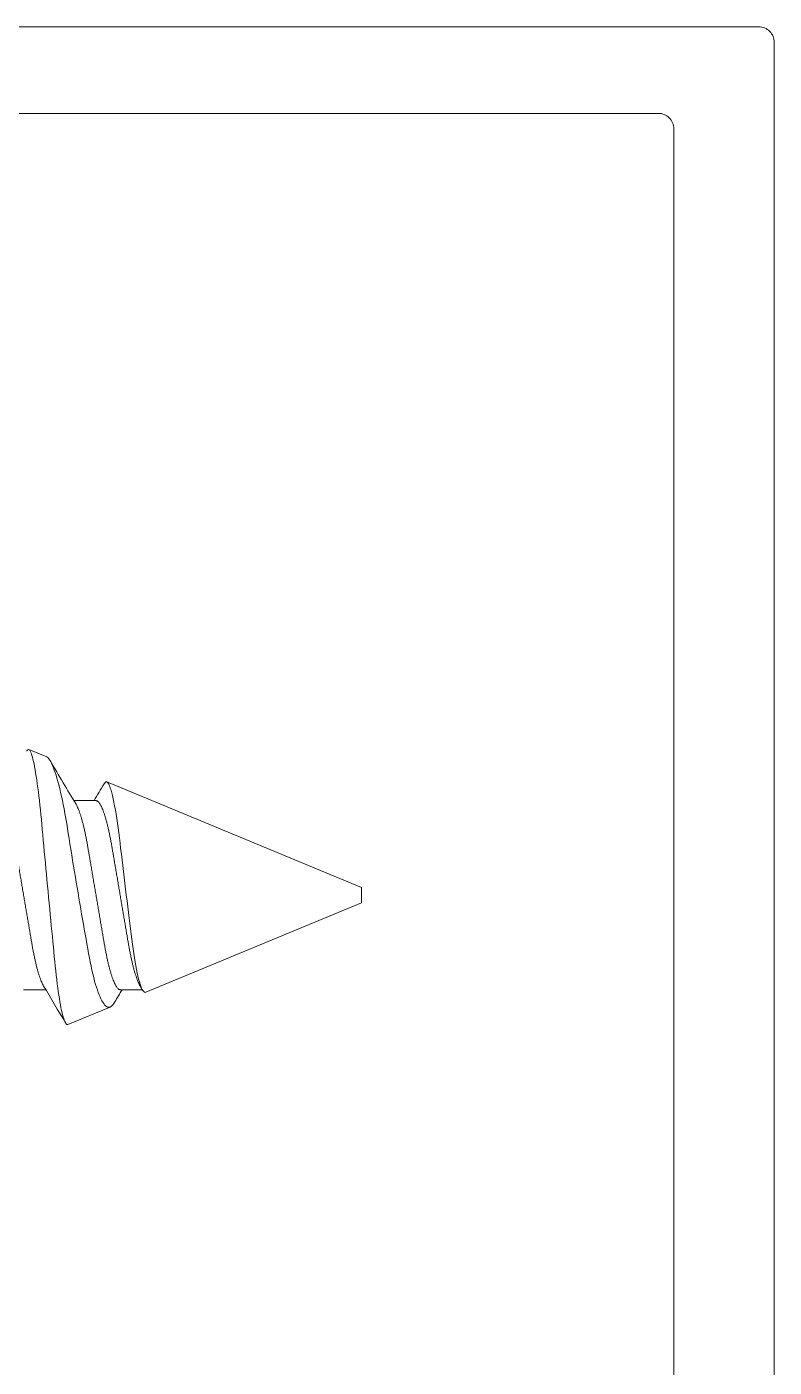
# Model space of a CAD drawing. Extents: x -138 to 168, y -127 to 80.
# Drawn here: x 11.793 to 12.276, y 49.332 to 50.199 of the extents above; entities that cross this region are included whole.
import ezdxf

# ---------------------------------------------------------------- set-up
doc = ezdxf.new("R2010")
doc.units = 0
doc.header["$MEASUREMENT"] = 0
doc.layers.get('0').update_dxf_attribs({"linetype": 'CONTINUOUS'})
doc.layers.add('ALUM-RED', color=1, linetype='CONTINUOUS', lineweight=9)
doc.layers.add('Ballons', color=7, linetype='CONTINUOUS')

# ---------------------------------------------------------------- blocks, each defined once
blk = doc.blocks.new('no 10 1 in')
at = {"color": 7, "linetype": 'Continuous', "lineweight": 15}
for p, q in [((55.99868, 25.66646), (55.98717, 25.67123)), ((56.20248, 25.58204), (56.03762, 25.65033)), ((56.03061, 25.63821), (56.01625, 25.63821)), ((56.20248, 25.57704), (56.20248, 25.58204)), ((56.20248, 25.57204), (56.20248, 25.57704)), ((56.06283, 25.5142), (56.20248, 25.57204)), ((55.98373, 25.51587), (55.99809, 25.51587)), ((56.04623, 25.51587), (56.06059, 25.51587)), ((56.01239, 25.4933), (56.03975, 25.50464))]:
    blk.add_line(p, q, dxfattribs=at)
at = {"color": 7, "linetype": 'Continuous', "lineweight": 15, "flags": 128}
for points in [[(56.01239, 25.4933), (56.01208, 25.49325), (56.01176, 25.49334), (56.01143, 25.49359), (56.0111, 25.49398), (56.01076, 25.49453), (56.01041, 25.49524), (56.01005, 25.49611), (56.0097, 25.49713), (56.00935, 25.49826), (56.009, 25.49952), (56.00865, 25.50094), (56.0083, 25.50249), (56.00794, 25.50421), (56.00758, 25.50607), (56.00722, 25.50807), (56.00687, 25.51021), (56.00653, 25.51239), (56.00619, 25.5147), (56.00585, 25.51712), (56.00552, 25.51966), (56.00518, 25.52236), (56.00486, 25.52516), (56.00453, 25.52809), (56.00422, 25.53111), (56.00392, 25.5341), (56.00362, 25.53716), (56.00331, 25.54032), (56.00299, 25.54354), (56.00267, 25.54689), (56.00234, 25.55029), (56.002, 25.55377), (56.00166, 25.55729), (56.00132, 25.56087), (56.00097, 25.56447), (56.00062, 25.56813), (56.00027, 25.57181), (55.99992, 25.57558), (55.99956, 25.57936), (55.9992, 25.58318), (55.99884, 25.58698), (55.9985, 25.59067), (55.99816, 25.59433), (55.99782, 25.598), (55.99748, 25.60163), (55.99714, 25.60531), (55.99681, 25.60895), (55.99647, 25.61255), (55.99615, 25.6161), (55.99584, 25.61946), (55.99554, 25.62275), (55.99524, 25.62599), (55.99493, 25.62915), (55.99461, 25.6323), (55.99429, 25.63535), (55.99395, 25.63833), (55.99362, 25.6412), (55.99328, 25.64396), (55.99294, 25.6466), (55.99259, 25.64915), (55.99225, 25.65158), (55.99189, 25.65392), (55.99153, 25.65614), (55.99118, 25.65823), (55.99082, 25.66017), (55.99047, 25.66193), (55.99013, 25.66354), (55.98978, 25.66502), (55.98944, 25.66634), (55.9891, 25.66753), (55.98876, 25.66857), (55.98842, 25.66944), (55.98809, 25.67015), (55.98778, 25.67067), (55.98747, 25.67103), (55.98717, 25.67123), (55.98686, 25.67127), (55.98655, 25.67116), (55.98623, 25.67088), (55.9859, 25.67044), (55.98582, 25.67029)], [(55.99867, 25.66645), (55.99906, 25.66626), (55.99958, 25.66584), (56.00012, 25.66524), (56.00068, 25.66447), (56.00126, 25.6635), (56.00185, 25.66236), (56.00245, 25.66104), (56.00306, 25.65954), (56.00362, 25.65804), (56.00418, 25.6564), (56.00475, 25.65462), (56.00532, 25.65271), (56.00591, 25.65062), (56.0065, 25.6484), (56.00709, 25.64604), (56.00768, 25.64356), (56.00825, 25.64104), (56.00881, 25.63841), (56.00938, 25.63567), (56.00994, 25.63282), (56.01051, 25.62981), (56.01106, 25.62672), (56.01162, 25.6235), (56.01216, 25.62021), (56.01267, 25.61696), (56.0132, 25.61365), (56.01374, 25.61025), (56.0143, 25.60679), (56.01488, 25.6032), (56.01547, 25.59957), (56.01607, 25.59587), (56.01669, 25.59215), (56.01724, 25.58878), (56.01781, 25.5854), (56.01838, 25.58199), (56.01895, 25.57858), (56.01954, 25.57511), (56.02013, 25.57165), (56.02072, 25.56819), (56.02131, 25.56475), (56.02188, 25.56147), (56.02245, 25.55821), (56.02302, 25.55498), (56.02358, 25.5518), (56.02415, 25.54861), (56.02471, 25.54547), (56.02526, 25.54239), (56.02581, 25.53937), (56.02632, 25.53655), (56.02685, 25.53382), (56.02739, 25.53116), (56.02795, 25.5286), (56.02853, 25.52609), (56.02913, 25.52369), (56.02973, 25.5214), (56.03035, 25.51923), (56.03091, 25.51741), (56.03147, 25.51569), (56.03204, 25.51408), (56.03261, 25.51258), (56.0332, 25.51118), (56.03379, 25.5099), (56.03439, 25.50875), (56.03498, 25.50773), (56.03558, 25.50682), (56.03619, 25.50606), (56.03679, 25.50545), (56.03738, 25.50498), (56.03799, 25.50465), (56.03858, 25.50449), (56.03917, 25.50448), (56.03975, 25.50464)], [(56.06283, 25.5142), (56.0624, 25.51412), (56.06196, 25.51426), (56.06152, 25.51459), (56.06105, 25.51515), (56.06057, 25.51592), (56.06009, 25.5169), (56.05963, 25.51804), (56.05916, 25.51937), (56.05869, 25.52088), (56.05821, 25.52262), (56.05773, 25.52455), (56.05726, 25.52666), (56.0568, 25.52887), (56.05635, 25.53125), (56.05591, 25.53377), (56.05547, 25.53651), (56.05504, 25.53939), (56.05462, 25.5424), (56.05421, 25.54543), (56.05381, 25.54857), (56.0534, 25.55179), (56.05296, 25.55518), (56.05252, 25.55864), (56.05208, 25.56216), (56.05161, 25.56582), (56.05115, 25.56953), (56.05068, 25.57327), (56.05021, 25.57714), (56.04973, 25.58102), (56.04925, 25.5849), (56.04879, 25.58867), (56.04834, 25.59243), (56.04789, 25.59615), (56.04744, 25.59993), (56.047, 25.60364), (56.04656, 25.60728), (56.04616, 25.61072), (56.04576, 25.61408), (56.04535, 25.61733), (56.04492, 25.62056), (56.04449, 25.62366), (56.04404, 25.62663), (56.04359, 25.62949), (56.04313, 25.63219), (56.04267, 25.63473), (56.0422, 25.63717), (56.04172, 25.63942), (56.04125, 25.64148), (56.04078, 25.64331), (56.04032, 25.64494), (56.03987, 25.64637), (56.03952, 25.64732), (56.03918, 25.64815), (56.03885, 25.64885), (56.03852, 25.64943), (56.0381, 25.64997), (56.0377, 25.65029), (56.0373, 25.6504), (56.03688, 25.65029), (56.03644, 25.64995), (56.03601, 25.64939), (56.03584, 25.6491)]]:
    blk.add_lwpolyline(points, dxfattribs=at)
at = {"color": 7, "linetype": 'Continuous', "lineweight": 15}
for centre, radius, start, end in [((59.05265, 27.45483), 3.53833, 210.40835, 210.93575), ((53.5644, 27.11374), 2.87282, 329.09511, 329.348), ((53.18977, 23.8351), 3.27286, 30.4626, 30.94858), ((57.83153, 24.44648), 2.07999, 149.06041, 149.31577), ((54.28374, 24.45196), 2.07102, 30.90345, 30.98763), ((56.03567, 25.51137), 0.00787, 301.14739, 333.95966)]:
    blk.add_arc(centre, radius, start, end, dxfattribs=at)
for points, knots in [([(55.96811, 25.63821), (55.96827, 25.6382), (55.96859, 25.63816), (55.9691, 25.63789), (55.96962, 25.63746), (55.97016, 25.63683), (55.97071, 25.63602), (55.97127, 25.63502), (55.97184, 25.63384), (55.97243, 25.63245), (55.97304, 25.63085), (55.97365, 25.62904), (55.97426, 25.62705), (55.97487, 25.62489), (55.97547, 25.62258), (55.97605, 25.62017), (55.97661, 25.61767), (55.97714, 25.61512), (55.97766, 25.61247), (55.97816, 25.60976), (55.97864, 25.60697), (55.97913, 25.60409), (55.97963, 25.60111), (55.98017, 25.59797), (55.98073, 25.59469), (55.98131, 25.59127), (55.98191, 25.58778), (55.98251, 25.58423), (55.98312, 25.58065), (55.98372, 25.5771), (55.98432, 25.5736), (55.9849, 25.57018), (55.98548, 25.56679), (55.98605, 25.56345), (55.98661, 25.56017), (55.98715, 25.55696), (55.98768, 25.55385), (55.9882, 25.55079), (55.98871, 25.54779), (55.98921, 25.54485), (55.98973, 25.54199), (55.99027, 25.53922), (55.99083, 25.53653), (55.9914, 25.534), (55.99197, 25.53162), (55.99254, 25.5294), (55.99312, 25.52732), (55.9937, 25.5254), (55.99429, 25.52363), (55.99487, 25.52204), (55.99546, 25.52062), (55.99604, 25.51938), (55.99645, 25.51859), (55.99666, 25.51826), (55.99668, 25.51824)], [0, 0, 0, 0, 0.018425, 0.037098, 0.055995, 0.075092, 0.094361, 0.113774, 0.1333, 0.152908, 0.173502, 0.194114, 0.214705, 0.235237, 0.255675, 0.275982, 0.295213, 0.314265, 0.333111, 0.351727, 0.370105, 0.388591, 0.407319, 0.426267, 0.446323, 0.466559, 0.486941, 0.507436, 0.528005, 0.548612, 0.568283, 0.587921, 0.607494, 0.626969, 0.646317, 0.665508, 0.684513, 0.703307, 0.722741, 0.74198, 0.761439, 0.781155, 0.801099, 0.821241, 0.840622, 0.860124, 0.879715, 0.899364, 0.919038, 0.938704, 0.95833, 0.977882, 0.998253, 1, 1, 1, 1]), ([(56.01767, 25.63584), (56.01783, 25.63557), (56.01817, 25.63497), (56.01872, 25.63383), (56.01931, 25.63245), (56.01991, 25.63085), (56.02053, 25.62904), (56.02114, 25.62705), (56.02175, 25.62489), (56.02234, 25.62258), (56.02292, 25.62017), (56.02348, 25.61767), (56.02402, 25.61512), (56.02453, 25.61247), (56.02503, 25.60976), (56.02551, 25.60697), (56.026, 25.60409), (56.02651, 25.60111), (56.02704, 25.59797), (56.0276, 25.59469), (56.02819, 25.59127), (56.02878, 25.58778), (56.02938, 25.58423), (56.02999, 25.58065), (56.0306, 25.5771), (56.03119, 25.5736), (56.03178, 25.57018), (56.03235, 25.56679), (56.03292, 25.56345), (56.03348, 25.56017), (56.03403, 25.55696), (56.03456, 25.55385), (56.03508, 25.55079), (56.03559, 25.54779), (56.03609, 25.54485), (56.03661, 25.54199), (56.03715, 25.53922), (56.03771, 25.53653), (56.03827, 25.534), (56.03884, 25.53162), (56.03942, 25.5294), (56.03999, 25.52732), (56.04058, 25.5254), (56.04116, 25.52364), (56.04175, 25.52204), (56.04233, 25.52062), (56.04292, 25.51937), (56.0435, 25.51829), (56.04408, 25.51739), (56.04465, 25.51671), (56.0452, 25.51622), (56.04573, 25.51593), (56.04606, 25.51589), (56.04623, 25.51587)], [0, 0, 0, 0, 0.016551, 0.036076, 0.055684, 0.076279, 0.09689, 0.117481, 0.138014, 0.158452, 0.178759, 0.19799, 0.217041, 0.235888, 0.254503, 0.272882, 0.291368, 0.310096, 0.329043, 0.349099, 0.369335, 0.389718, 0.410212, 0.430781, 0.451388, 0.471059, 0.490697, 0.51027, 0.529746, 0.549094, 0.568285, 0.58729, 0.606083, 0.625518, 0.644756, 0.664216, 0.683932, 0.703876, 0.724018, 0.743399, 0.7629, 0.782492, 0.802141, 0.821815, 0.841481, 0.861106, 0.880659, 0.90103, 0.921251, 0.941289, 0.961112, 0.980691, 1, 1, 1, 1]), ([(56.03061, 25.63821), (56.03077, 25.6382), (56.03109, 25.63816), (56.0316, 25.63789), (56.03212, 25.63746), (56.03266, 25.63683), (56.03321, 25.63602), (56.03377, 25.63502), (56.03434, 25.63384), (56.03493, 25.63245), (56.03554, 25.63085), (56.03615, 25.62904), (56.03676, 25.62705), (56.03737, 25.62489), (56.03797, 25.62258), (56.03855, 25.62017), (56.03911, 25.61767), (56.03964, 25.61512), (56.04016, 25.61247), (56.04066, 25.60976), (56.04114, 25.60697), (56.04163, 25.60409), (56.04213, 25.60111), (56.04267, 25.59797), (56.04323, 25.59469), (56.04381, 25.59127), (56.04441, 25.58778), (56.04501, 25.58423), (56.04562, 25.58065), (56.04622, 25.5771), (56.04682, 25.5736), (56.0474, 25.57018), (56.04798, 25.56679), (56.04855, 25.56345), (56.04911, 25.56017), (56.04965, 25.55696), (56.05018, 25.55385), (56.0507, 25.55079), (56.05121, 25.54779), (56.05171, 25.54485), (56.05224, 25.54199), (56.05277, 25.53922), (56.05333, 25.53653), (56.0539, 25.534), (56.05447, 25.53162), (56.05504, 25.5294), (56.05562, 25.52732), (56.0562, 25.5254), (56.05679, 25.52363), (56.05737, 25.52204), (56.05796, 25.52062), (56.05854, 25.51938), (56.05895, 25.51859), (56.05916, 25.51826), (56.05918, 25.51824)], [0, 0, 0, 0, 0.018425, 0.037098, 0.055995, 0.075092, 0.094361, 0.113774, 0.1333, 0.152908, 0.173502, 0.194114, 0.214705, 0.235238, 0.255676, 0.275983, 0.295213, 0.314265, 0.333111, 0.351727, 0.370105, 0.388591, 0.40732, 0.426267, 0.446323, 0.466559, 0.486942, 0.507436, 0.528005, 0.548612, 0.568283, 0.587921, 0.607494, 0.62697, 0.646318, 0.665508, 0.684514, 0.703307, 0.722742, 0.74198, 0.76144, 0.781155, 0.8011, 0.821242, 0.840623, 0.860124, 0.879716, 0.899365, 0.919039, 0.938705, 0.95833, 0.977883, 0.998254, 1, 1, 1, 1])]:
    blk.add_open_spline(points, degree=3, knots=knots, dxfattribs=at)

msp = doc.modelspace()

# ---------------------------------------------------------------- linework, layer by layer
at = {"layer": 'ALUM-RED'}
msp.add_lwpolyline([(11.28136, 48.4441, -0.414214), (11.31236, 48.4751), (12.18036, 48.4751, 0.414214), (12.21136, 48.5061), (12.21136, 50.1331, 0.414214), (12.20136, 50.1431), (11.67948, 50.1431, 0.440011), (11.66951, 50.13223), (11.67961, 50.0168, -0.440011), (11.64873, 49.9831), (11.45636, 49.9831, -0.691708), (11.44316, 50.01812), (11.50687, 50.07412, -0.395486), (11.53422, 50.07324), (11.56543, 50.04203, 0.198912), (11.5725, 50.0391), (11.61053, 50.0391, 0.440011), (11.6205, 50.04997), (11.6084, 50.18823, -0.440011), (11.61836, 50.1991), (12.26636, 50.1991, -0.414214), (12.27636, 50.1891), (12.27636, 48.3501, -0.414214)], format="xyb", dxfattribs=at)

# ---------------------------------------------------------------- block references
at = {"layer": 'Ballons'}
msp.add_blockref('no 10 1 in', (-44.19321, 24.06006), dxfattribs=at)

doc.saveas('drawing.dxf')
